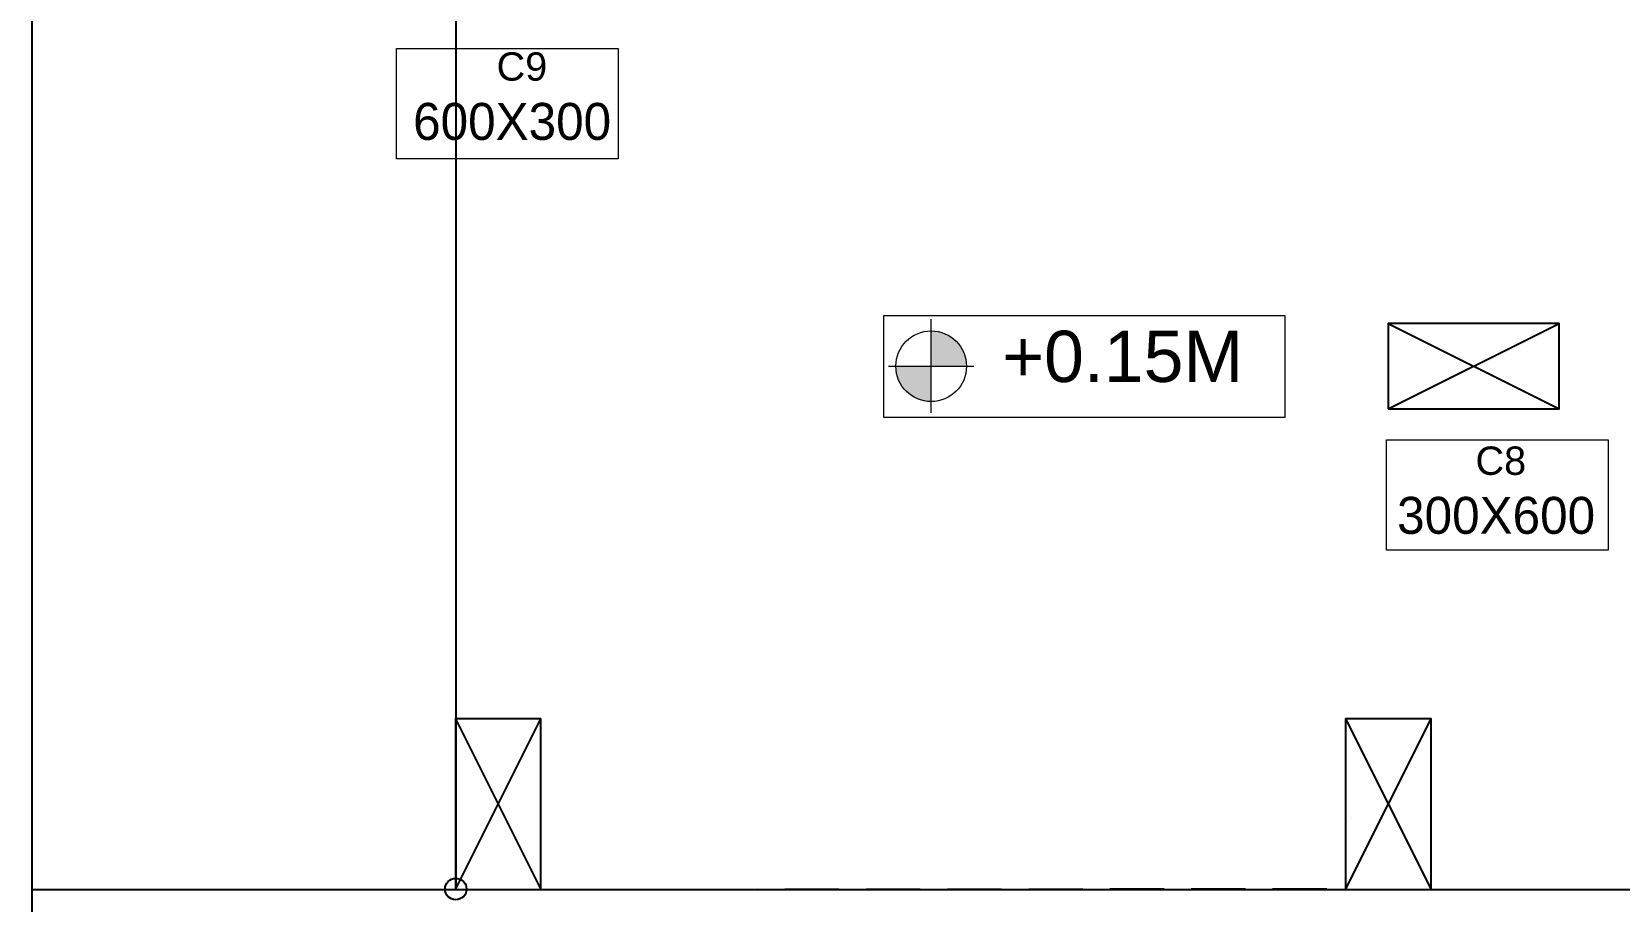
# Model space of a CAD drawing. Header units: millimetres. Extents: x -1932176 to 78768, y -1967 to 1266654.
# Drawn here: x -1732068 to -1726488, y 1213290 to 1216347 of the extents above; entities that cross this region are included whole.
import ezdxf

# ---------------------------------------------------------------- set-up
doc = ezdxf.new("R2010")
doc.units = ezdxf.units.MM
doc.linetypes.add('DASHED2', pattern=[9.525, 6.35, -3.175])
for name, color, linetype, lineweight in [('Layer2', 7, 'Continuous', 5), ('LEVEL', 252, 'Continuous', 13), ('text', 252, 'Continuous', 5)]:
    doc.layers.add(name, color=color, linetype=linetype, lineweight=lineweight)
doc.styles.get("Standard").update_dxf_attribs({"font": 'arial.ttf'})

msp = doc.modelspace()

# ---------------------------------------------------------------- hatches: boundary and pattern name
at = {"layer": 'LEVEL'}
h = msp.add_hatch(color=7, dxfattribs=at)
h.dxf.hatch_style = 1
h.paths.add_polyline_path([(-1728906.59185, 1215171.33596), (-1729030.82103, 1215171.33596, 0.0015394316), (-1729030.82339, 1215170.57099, 0.4142135624), (-1728906.59185, 1215046.33945)])
h.paths.add_polyline_path([(-1728906.59185, 1215294.80252), (-1728906.59185, 1215171.33596), (-1728782.36267, 1215171.33596, 0.4124111554)])

# ---------------------------------------------------------------- linework, layer by layer
at = {"ltscale": 30}
for p, q in [((-1730577.50546, 1218678.72148), (-1730577.50546, 1213330.72011)), ((-1732067.88489, 1213330.72011), (-1732067.88486, 1212400.04602)), ((-1730278.31498, 1213330.72011), (-1727428.18855, 1213330.62936)), ((-1727149.69649, 1213330.72011), (-1719588.33515, 1213330.72011))]:
    msp.add_line(p, q, dxfattribs=at)
for p, q in [((-1727299.79478, 1215020.32607), (-1726699.79478, 1215320.32607)), ((-1727299.79478, 1215320.32607), (-1726699.79478, 1215020.32607)), ((-1730578.31498, 1213930.72011), (-1730278.31498, 1213330.72011)), ((-1730578.31498, 1213330.72011), (-1730278.31498, 1213930.72011)), ((-1727449.69649, 1213930.72011), (-1727149.69649, 1213330.72011)), ((-1727449.69649, 1213330.72011), (-1727149.69649, 1213930.72011))]:
    msp.add_line(p, q)
at = {"linetype": 'ByBlock', "transparency": 33554687}
for p, q in [((-1727202.71222, 1213760.21199), (-1727202.65424, 1213760.21199)), ((-1727448.28206, 1213560.72051), (-1727448.28205, 1213560.71238)), ((-1727428.28206, 1213580.72051), (-1727428.29018, 1213580.72051)), ((-1727428.18859, 1213330.72011), (-1727428.18855, 1213330.62936))]:
    msp.add_line(p, q, dxfattribs=at)
at = {"color": 252, "linetype": 'DASHED2', "ltscale": 30}
msp.add_line((-1730278.31498, 1213330.72011), (-1727449.69649, 1213333.7407), dxfattribs=at)
at = {"color": 252, "transparency": 16777216}
msp.add_lwpolyline([(-1732067.88489, 1218678.72051), (-1732067.88489, 1213330.72011), (-1730578.31498, 1213330.72011)], dxfattribs=at)
for points in [[(-1727299.79478, 1215020.32607), (-1726699.79478, 1215020.32607), (-1726699.79478, 1215320.32607), (-1727299.79478, 1215320.32607)], [(-1730578.31498, 1213330.72011), (-1730278.31498, 1213330.72011), (-1730278.31498, 1213930.72011), (-1730578.31498, 1213930.72011)], [(-1727449.69649, 1213330.72011), (-1727149.69649, 1213330.72011), (-1727149.69649, 1213930.72011), (-1727449.69649, 1213930.72011)]]:
    msp.add_lwpolyline(points, close=True)
at = {"ltscale": 30}
msp.add_circle((-1730577.50546, 1213332.33916), 37.73194, dxfattribs=at)
at = {"layer": 'Layer2', "color": 252, "true_color": 0x939598, "transparency": 33554687}
for points in [[(-1730786.42743, 1216287.33831), (-1730006.68302, 1216287.33831), (-1730006.68302, 1215900.15773), (-1730786.42743, 1215900.15773)], [(-1727306.71187, 1214911.31892), (-1726526.96746, 1214911.31892), (-1726526.96746, 1214524.13834), (-1727306.71187, 1214524.13834)]]:
    msp.add_lwpolyline(points, close=True, dxfattribs=at)
at = {"layer": 'LEVEL'}
for p, q in [((-1728906.59185, 1215006.6651), (-1728906.59185, 1215336.00683)), ((-1729057.13431, 1215171.33596), (-1728756.0494, 1215171.33596))]:
    msp.add_line(p, q, dxfattribs=at)
msp.add_lwpolyline([(-1729073.37199, 1215348.99281), (-1727663.55088, 1215348.99281), (-1727663.55088, 1214990.6549), (-1729073.37199, 1214990.6549)], close=True, dxfattribs=at)
msp.add_circle((-1728906.59185, 1215170.57099), 124.23154, dxfattribs=at)

# ---------------------------------------------------------------- texts
at = {"layer": 'Layer2', "color": 252, "linetype": 'ByBlock', "lineweight": 9, "true_color": 0x939598, "transparency": 16777216, "char_height": 130, "attachment_point": 1}
for s, insert in [('{\\fCentury Gothic|b0|i0|c0|p34;600X300}', (-1730727.45338, 1216096.38544)), ('{\\fCentury Gothic|b0|i0|c0|p34;300X600}', (-1727268.93932, 1214711.38233))]:
    msp.add_mtext_dynamic_manual_height_columns(s, width=741.9718666, gutter_width=57.3737, heights=[0], dxfattribs=dict(at, insert=insert))
at = {"layer": 'LEVEL'}
msp.add_text('+0.15M', height=180.198019, dxfattribs=at).set_placement((-1728656.76286, 1215115.19858))
at = {"layer": 'text', "color": 252, "true_color": 0x939598, "transparency": 16777216, "char_height": 99.743185, "attachment_point": 1}
for s, insert in [('C9', (-1730434.10533, 1216274.36917)), ('C8', (-1726993.47269, 1214888.35684))]:
    msp.add_mtext_dynamic_manual_height_columns(s, width=1.2192188, gutter_width=1, heights=[0], dxfattribs=dict(at, insert=insert))

doc.saveas('drawing.dxf')
